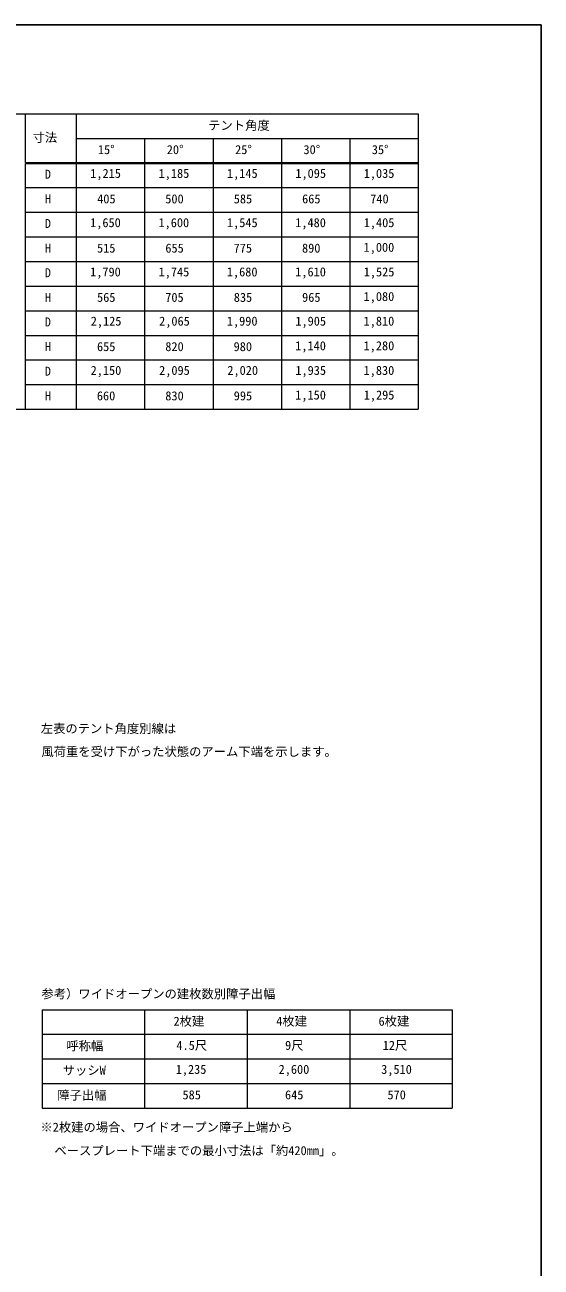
# Model space of a CAD drawing. Units: millimetres, scale not verified. Extents: x -1050 to 1050, y -1570 to 1561.
# Drawn here: x 295 to 1050, y -326 to 1490 of the extents above; entities that cross this region are included whole.
import ezdxf
from ezdxf.enums import TextEntityAlignment as Align

# ---------------------------------------------------------------- set-up
doc = ezdxf.new("R2010")
doc.units = ezdxf.units.MM
doc.header["$LTSCALE"] = 8
doc.layers.add('0-1_TABLE1', color=7, linetype='Continuous', lineweight=18)
doc.layers.add('0-2_USER1', color=3, linetype='Continuous')
doc.layers.add('0-7_YKK_ZWAK', color=7, linetype='Continuous')
doc.styles.add('ＭＳ ゴシック', font='')
doc.styles.get('ＭＳ ゴシック').set_extended_font_data('MS Gothic')

msp = doc.modelspace()

# ---------------------------------------------------------------- linework, layer by layer
at = {"layer": '0-1_TABLE1'}
for p, q in [((295.5, 1324), (295.5, 1360)), ((370, 1360), (370, 1288.5)), ((870, 1360), (870, 928)), ((295.5, 1288.5), (295.5, 1324)), ((370, 1324), (870, 1324)), ((470, 1324), (470, 1288.5)), ((570, 1324), (570, 1288.5)), ((670, 1324), (670, 1288.5)), ((770, 1324), (770, 1288.5)), ((295.5, 1288.5), (870, 1288.5)), ((295.5, 1287.5), (870, 1287.5)), ((295.5, 1252), (295.5, 1287.5)), ((370, 1287.5), (370, 928)), ((470, 1287.5), (470, 928)), ((570, 1287.5), (570, 928)), ((670, 1287.5), (670, 928)), ((770, 1287.5), (770, 928)), ((295, 1252), (295, 1216)), ((295.5, 1252), (870, 1252)), ((295.5, 1216), (870, 1216)), ((295.5, 1180), (295.5, 1216)), ((295, 1180), (295, 1144)), ((295.5, 1180), (870, 1180)), ((295.5, 1144), (870, 1144)), ((295.5, 1108), (295.5, 1144)), ((295, 1108), (295, 1072)), ((295.5, 1108), (870, 1108)), ((295.5, 1072), (870, 1072)), ((295.5, 1036), (295.5, 1072)), ((295, 1036), (295, 1000)), ((295.5, 964), (295.5, 1000)), ((295, 964), (295, 928)), ((320, 50), (920, 50)), ((320, 50), (320, -94)), ((470, 50), (470, -94)), ((620, 50), (620, -94)), ((770, 50), (770, -94)), ((920, 50), (920, -94)), ((320, 14), (920, 14)), ((320, -22), (920, -22)), ((320, -58), (920, -58)), ((320, -94), (920, -94))]:
    msp.add_line(p, q, dxfattribs=at)
for points in [[(20, 1360), (295, 1360), (870, 1360)], [(295.5, 1036), (370, 1036), (870, 1036)], [(295.5, 1000), (370, 1000), (870, 1000)], [(295.5, 964), (370, 964), (870, 964)], [(20, 928), (145, 928), (295, 928), (370, 928), (870, 928)]]:
    msp.add_lwpolyline(points, dxfattribs=at)
at = {"layer": '0-7_YKK_ZWAK'}
msp.add_line((1050, 1490), (-1050, 1490), dxfattribs=at)
msp.add_lwpolyline([(-1050, -1570), (1050, -1570), (1050, 1490)], dxfattribs=at)

# ---------------------------------------------------------------- texts
at = {"layer": '0-1_TABLE1', "style": 'ＭＳ ゴシック'}
for s, p in [('テント角度', (562.932, 1332.489)), ('寸法', (306.011, 1314.847)), ('15°', (401.591, 1297)), ('20°', (502.307, 1297)), ('25°', (602.307, 1297)), ('30°', (702.307, 1297)), ('35°', (802.307, 1297)), ('D', (323.96, 1261)), ('1,215', (390.443, 1262.227)), ('1,185', (490.443, 1262.227)), ('1,145', (590.443, 1262.227)), ('1,095', (690.443, 1262.227)), ('1,035', (790.443, 1262.227)), ('H', (324.114, 1225)), ('405', (400.568, 1225)), ('500', (500.159, 1225)), ('585', (600.364, 1225)), ('665', (700.312, 1225)), ('740', (799.955, 1225)), ('D', (323.96, 1189)), ('1,650', (390.239, 1190.227)), ('1,600', (490.239, 1190.227)), ('1,545', (590.443, 1190.227)), ('1,480', (690.239, 1190.227)), ('1,405', (790.443, 1190.227)), ('H', (324.114, 1153)), ('515', (400.364, 1153)), ('655', (500.312, 1153)), ('775', (600.159, 1153)), ('890', (700.21, 1153)), ('1,000', (790.239, 1154.227)), ('D', (323.96, 1117)), ('1,790', (390.239, 1118.227)), ('1,745', (490.443, 1118.227)), ('1,680', (590.239, 1118.227)), ('1,610', (690.239, 1118.227)), ('1,525', (790.443, 1118.227)), ('H', (324.114, 1081)), ('565', (400.364, 1081)), ('705', (500.159, 1081)), ('835', (600.415, 1081)), ('965', (700.312, 1081)), ('1,080', (790.239, 1082.227)), ('D', (323.96, 1045)), ('2,125', (391.159, 1046.227)), ('2,065', (491.159, 1046.227)), ('1,990', (590.239, 1046.227)), ('1,905', (690.443, 1046.227)), ('1,810', (790.239, 1046.227)), ('H', (324.114, 1009)), ('655', (400.312, 1009)), ('820', (500.21, 1009)), ('980', (600.108, 1009)), ('1,140', (690.239, 1010.227)), ('1,280', (790.239, 1010.227)), ('D', (323.96, 973)), ('2,150', (390.955, 974.227)), ('2,095', (491.159, 974.227)), ('2,020', (590.955, 974.227)), ('1,935', (690.443, 974.227)), ('1,830', (790.239, 974.227)), ('H', (324.114, 937)), ('660', (400.108, 937)), ('830', (500.21, 937)), ('995', (600.312, 937)), ('1,150', (690.239, 938.227)), ('1,295', (790.443, 938.227)), ('2枚建', (512.222, 22.642)), ('4枚建', (662.426, 22.642)), ('6枚建', (812.17, 22.642)), ('呼称幅', (355.523, -13.409)), ('4.5尺', (516.466, -12.642)), ('9尺', (675.415, -12.642)), ('12尺', (818.205, -12.642)), ('サッシW', (350.153, -49.102)), ('1,235', (515.443, -47.773)), ('2,600', (665.955, -47.773)), ('3,510', (815.955, -47.773)), ('障子出幅', (342.278, -85.563)), ('585', (525.364, -85)), ('645', (675.312, -85)), ('570', (825.159, -85))]:
    msp.add_text(s, height=13.2, dxfattribs=at).set_placement(p, align=Align.BOTTOM_LEFT)
at = {"layer": '0-2_USER1', "style": 'ＭＳ ゴシック'}
for s, p in [('左表のテント角度別線は', (318.057, 450.523)), ('風荷重を受け下がった状態のアーム下端を示します。', (318.977, 416.841)), ('参考）ワイドオープンの建枚数別障子出幅', (319.08, 62.705)), ('※2枚建の場合、ワイドオープン障子上端から', (317.545, -132.295)), ('\u3000ベースプレート下端までの最小寸法は「約420㎜」。', (320, -166.591))]:
    msp.add_text(s, height=13.2, dxfattribs=at).set_placement(p, align=Align.BOTTOM_LEFT)

doc.saveas('drawing.dxf')
